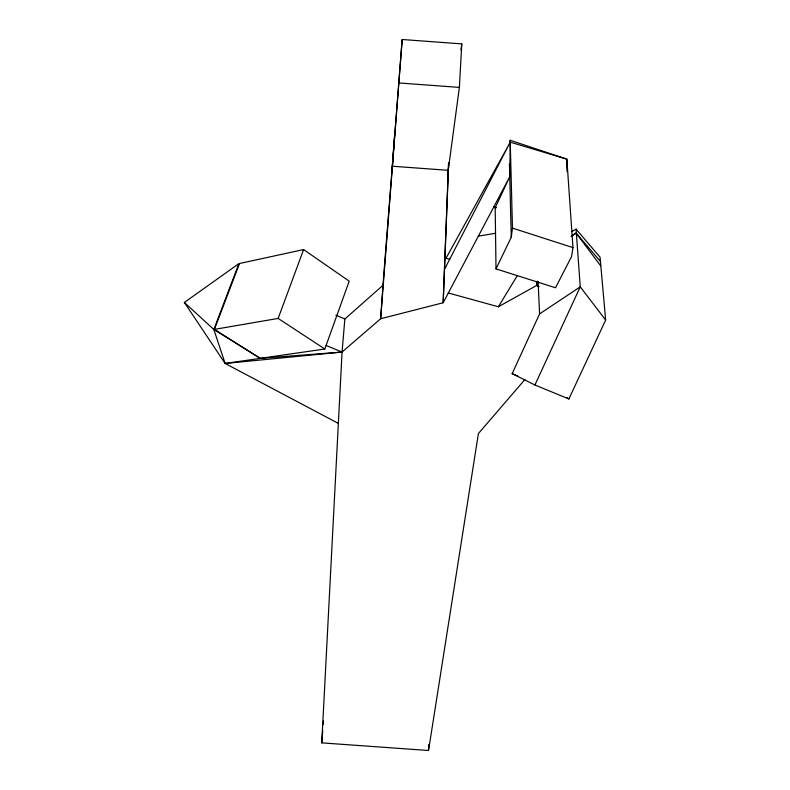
<?xml version="1.0" encoding="UTF-8"?>
<svg xmlns="http://www.w3.org/2000/svg" width="790" height="790" viewBox="0 0 790 790"><rect width="100%" height="100%" fill="white"/><g stroke="black" fill="none" stroke-linecap="round" stroke-linejoin="round"><path stroke-width="1.19" d="M538.849 286.76L536.835 285.378L536.845 281.773M509.757 176.723L510.251 142.17L566.835 159.136L572.977 247.625L571.525 256.641L555.508 287.767L496.002 268.886L495.202 207.81L509.757 176.723L443.16 302.758L380.652 318.735L342.06 352.054L225.13 363.459L184.356 302.442L238.896 263.643L213.843 329.489L225.13 363.459L338.357 423.41M448.542 162.938L443.16 302.758L448.671 162.73M428.595 749.276L428.802 744.397M524.896 379.546L478.404 433.562L428.545 750.5L321.757 742.867L342.06 352.054L344.855 319.002L382.962 285.328L402.179 39.5L461.785 43.894L459.375 87.404L447.505 175.686M447.505 174.343L447.782 169.534M382.962 285.328L380.652 318.735L392.452 166.236L448.226 170.324M394.812 131.802L391.939 172.694L402.179 39.5M321.757 742.867L322.735 730.691M323.219 724.598L323.505 720.944M509.787 143.632L510.202 140.294L566.835 159.136L566.983 171.469M460.985 49.948L461.785 43.894M496.002 268.886L511.249 237.257L512.463 228.103L510.202 140.294M448.325 292.971L498.342 306.777L536.835 285.378L537.595 281.161M225.13 363.459L324.828 349.002L349.2 281.161L303.607 249.571L239.498 263.514L214.426 329.381L260.266 358.364L342.06 352.054L326.132 345.457M214.426 329.381L278.139 318.429L303.607 249.571M571.782 231.579L576.068 229.139L600.074 257.224L605.644 320.059L568.899 398.96L534.919 384.997L512.157 373.65L539.59 313.897L538.089 281.447M534.919 384.997L580.245 286.839L576.068 229.139M444.582 269.133L510.251 142.17L446.024 258.231L449.688 259.258M498.342 306.777L517.411 275.483M571.121 236.506L576.127 233.09L600.173 261.154M539.59 313.897L580.245 286.839L605.644 320.059M571.891 235.499L576.127 233.09L600.607 265.766M478.355 236.151L495.3 233.307M399.138 82.97L459.375 87.404M493.75 207.019L496.081 207.711L493.75 207.019L495.202 207.81M512.463 228.103L572.977 247.625M512.157 373.65L517.835 376.05M335.888 315.21L344.855 319.002M260.266 358.364L213.843 329.489L184.356 302.442M536.835 285.378L538.889 286.691M278.139 318.429L324.828 349.002M567.032 397.716L568.899 398.96M509.432 163.56L511.249 237.257"/></g></svg>
